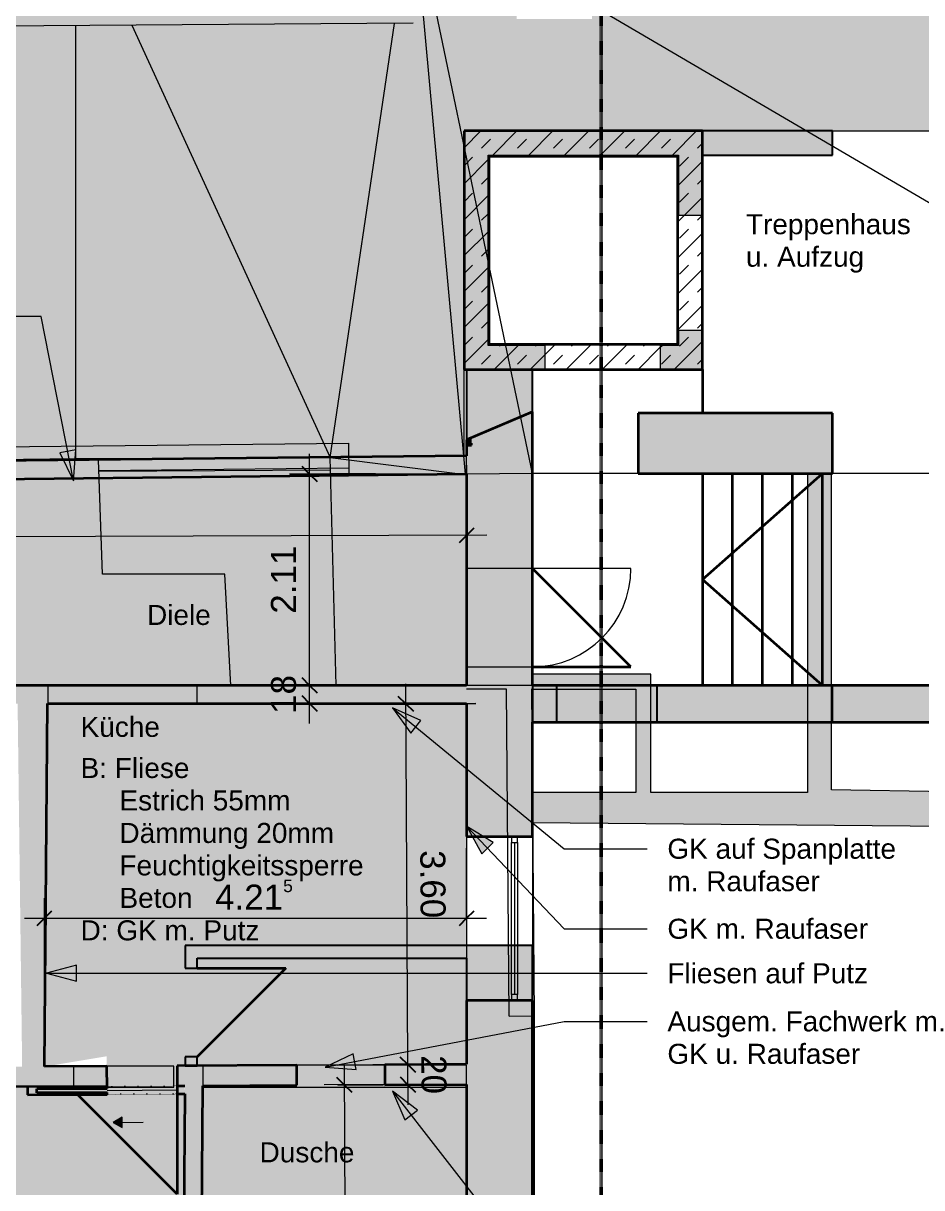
# Model space of a CAD drawing. Header units: millimetres. Extents: x -17984 to 21009, y -19333 to 10906.
# Drawn here: x -1342 to 7627, y -11994 to -370 of the extents above; entities that cross this region are included whole.
import ezdxf

# ---------------------------------------------------------------- set-up
doc = ezdxf.new("R2010")
doc.units = ezdxf.units.MM
doc.linetypes.add('Achse', pattern=[10, 5, -2.5, 0, -2.5])
doc.linetypes.add('Über Schnittebene 1', pattern=[1, 0, -1])
for name, color, linetype, lineweight in [('A-ANNO-DIMS', 211, 'Continuous', 9), ('A-ANNO-DIMS-100', 211, 'Continuous', 9), ('A-ANNO-NOTE', 131, 'Continuous', 9), ('A-DETL', 90, 'Continuous', 9), ('A-DETL-DEMO', 6, 'Continuous', 9), ('A-DETL-GENF', 92, 'Continuous', 9), ('A-DETL-MEDM', 33, 'Continuous', 25), ('A-DETL-THIN', 151, 'Continuous', 9), ('A-DOOR', 31, 'Continuous', 9), ('A-FLOR', 192, 'Continuous', 9), ('A-GLAZ', 151, 'Continuous', 9), ('A-MASS', 70, 'Continuous', 9), ('A-WALL', 113, 'Continuous', 9), ('A-WALL-PATT', 111, 'Continuous', 35), ('G-ANNO-SYMB', 111, 'Continuous', 9), ('G-ANNO-TEXT', 231, 'Continuous', 9)]:
    doc.layers.add(name, color=color, linetype=linetype, lineweight=lineweight)
doc.styles.add('Arial_1', font='arial.ttf', dxfattribs={"height": 250})
doc.styles.add('Arial_2', font='arial.ttf', dxfattribs={"height": 200})
doc.dimstyles.new('2_5mm_-_Arial', dxfattribs={"dimscale": 304.8, "dimtxt": 255.06485, "dimasz": 0.492126, "dimexe": 0.656168, "dimexo": 0.0625, "dimgap": 0.164042, "dimtad": 1, "dimlfac": 0.001, "dimrnd": 0.005, "dimzin": 0, "dimdsep": 46, "dimtxsty": 'Arial_1', "dimblk1": 'OBLIQUE', "dimblk2": 'OBLIQUE', "dimsah": 1, "dimcen": 0.09, "dimdle": 0.656168, "dimazin": 0, "dimtfac": 1, "dimtdec": 4, "dimtix": 1, "dimtmove": 0, "dimatfit": 3, "dimfxl": 2.296588, "dimfxlon": 1, "dimtvp": 1, "dimtolj": 1, "dimtzin": 0, "dimarcsym": 2})
doc.dimstyles.new('2_5mm_-_Arial_1', dxfattribs={"dimscale": 304.8, "dimtxt": 255.06485, "dimasz": 0.492126, "dimexe": 0.656168, "dimexo": 0.0625, "dimgap": 0.164042, "dimtad": 1, "dimdec": 1, "dimlfac": 0.1, "dimrnd": 0.5, "dimdsep": 46, "dimtxsty": 'Arial_1', "dimblk1": 'OBLIQUE', "dimblk2": 'OBLIQUE', "dimsah": 1, "dimcen": 0.09, "dimdle": 0.656168, "dimazin": 0, "dimtfac": 1, "dimtdec": 4, "dimtix": 1, "dimtmove": 0, "dimatfit": 3, "dimfxl": 2.296588, "dimfxlon": 1, "dimtvp": 1, "dimtolj": 1, "dimtzin": 0, "dimarcsym": 2})
pattern_1 = [(45, (0, 0), (-179.605, 179.605), []), (45, (179.6, 0), (-179.605, 179.605), [127, -127])]

# ---------------------------------------------------------------- blocks, each defined once
blk = doc.blocks.new('Wandschiebeflügel 1-flg - 70 x 1_975-415245-Erdgeschoss HG')
at = {"layer": 'A-DOOR', "linetype": 'Über Schnittebene 1'}
for p, q in [((-350, 64), (318, 64)), ((318, 64), (350, 64)), ((350, -16), (-350, -16))]:
    blk.add_line(p, q, dxfattribs=at)
at = {"layer": 'A-DOOR'}
blk.add_line((-350, 24), (350, 24), dxfattribs=at)
blk = doc.blocks.new('Fenster 1-flg - Variabel - Fenster 1-flg - Variabel-527151-Erdgeschoss HG')
at = {"layer": 'A-GLAZ'}
for p, q in [((-758, 180), (-818, 180)), ((-818, 180), (-818, 120)), ((-818, 120), (-758, 120)), ((-758, 120), (-758, 180)), ((-758, 180), (270, 180)), ((-758, 150), (270, 150)), ((270, 120), (-758, 120)), ((270, 180), (758, 180)), ((270, 150), (758, 150)), ((758, 120), (270, 120)), ((818, 180), (758, 180)), ((758, 180), (758, 120)), ((758, 120), (818, 120)), ((818, 120), (818, 180))]:
    blk.add_line(p, q, dxfattribs=at)
blk = doc.blocks.new('Drehflügel 1-flg - Variabel - Drehflügel 1-flg - Variabel-535766-Erdgeschoss HG')
at = {"layer": 'A-DOOR', "linetype": 'Über Schnittebene 1'}
for p, q in [((491, 316), (-491, 316)), ((-491, -344), (491, -344))]:
    blk.add_line(p, q, dxfattribs=at)
at = {"layer": 'A-DOOR'}
blk.add_line((491, -1326), (491, -344), dxfattribs=at)
blk.add_arc((491, -344), 982, 180, 270, dxfattribs=at)
blk = doc.blocks.new('DIMBLOCK11-Erdgeschoss HG')
at = {"layer": 'A-ANNO-DIMS-100'}
for p, q in [((1862, -10766), (1875, -14263)), ((2562, -10964), (1662, -10967)), ((1862, -10966), (2562, -10964)), ((2574, -14061), (1674, -14064)), ((1874, -14063), (2574, -14061))]:
    blk.add_line(p, q, dxfattribs=at)
at = {"layer": 'A-ANNO-DIMS-100', "lineweight": 25}
for p, q in [((1862, -10966), (1787, -10892)), ((1862, -10966), (1938, -11041)), ((1874, -14063), (1799, -13989)), ((1874, -14063), (1950, -14138))]:
    blk.add_line(p, q, dxfattribs=at)
at = {"layer": 'A-ANNO-DIMS-100', "color": 0, "insert": (2253, -12109), "char_height": 250, "width": 970.26, "attachment_point": 1, "rotation": 270.2224, "line_spacing_factor": 0.941778, "style": 'Arial_1'}
blk.add_mtext('3.09\\A2\\H0.5x;\\S5^  ;\\H2x;', dxfattribs=at)
blk = doc.blocks.new('_Oblique')
at = {"color": 0, "linetype": 'ByBlock', "lineweight": -2}
blk.add_line((-0.5, -0.5), (0.5, 0.5), dxfattribs=at)
blk = doc.blocks.new('DIMBLOCK12-Erdgeschoss HG')
at = {"layer": 'A-ANNO-DIMS-100', "lineweight": 25}
for p, q in [((2497, -10765), (2421, -10690)), ((2497, -10765), (2572, -10840)), ((2498, -10965), (2422, -10890)), ((2498, -10965), (2573, -11040))]:
    blk.add_line(p, q, dxfattribs=at)
at = {"layer": 'A-ANNO-DIMS-100'}
for p, q in [((1797, -10769), (2697, -10764)), ((2497, -10765), (1797, -10769)), ((2499, -11165), (2497, -10765)), ((1798, -10969), (2698, -10964)), ((2498, -10965), (1798, -10969))]:
    blk.add_line(p, q, dxfattribs=at)
at = {"layer": 'A-ANNO-DIMS-100', "color": 0, "insert": (2882, -10669), "char_height": 250, "width": 465.23, "attachment_point": 1, "rotation": 270.3182, "line_spacing_factor": 0.941778, "style": 'Arial_1'}
blk.add_mtext('20', dxfattribs=at)
blk = doc.blocks.new('DIMBLOCK13-Erdgeschoss HG')
at = {"layer": 'A-ANNO-DIMS-100'}
for p, q in [((2497, -10765), (2476, -6963)), ((3177, -7159), (2277, -7164)), ((2477, -7163), (3177, -7159)), ((1797, -10769), (2697, -10764)), ((2497, -10765), (1797, -10769))]:
    blk.add_line(p, q, dxfattribs=at)
at = {"layer": 'A-ANNO-DIMS-100', "lineweight": 25}
for p, q in [((2477, -7163), (2401, -7089)), ((2477, -7163), (2552, -7238)), ((2497, -10765), (2421, -10690)), ((2497, -10765), (2572, -10840))]:
    blk.add_line(p, q, dxfattribs=at)
at = {"layer": 'A-ANNO-DIMS-100', "color": 0, "insert": (2871, -8623), "char_height": 250, "width": 814.16, "attachment_point": 1, "rotation": 270.3182, "line_spacing_factor": 0.941778, "style": 'Arial_1'}
blk.add_mtext('3.60', dxfattribs=at)
blk = doc.blocks.new('DIMBLOCK14-Erdgeschoss HG')
at = {"layer": 'A-ANNO-DIMS-100', "lineweight": 25}
for p, q in [((1516, -6980), (1441, -6905)), ((1516, -7160), (1441, -7085)), ((1516, -6980), (1591, -7055)), ((1516, -7160), (1591, -7235))]:
    blk.add_line(p, q, dxfattribs=at)
at = {"layer": 'A-ANNO-DIMS-100'}
for p, q in [((816, -6980), (1716, -6980)), ((1516, -6980), (816, -6980)), ((1516, -7360), (1516, -6980)), ((816, -7160), (1716, -7160)), ((1516, -7160), (816, -7160))]:
    blk.add_line(p, q, dxfattribs=at)
at = {"layer": 'A-ANNO-DIMS-100', "color": 0, "insert": (1130, -7264), "char_height": 250, "width": 465.23, "attachment_point": 1, "rotation": 90, "line_spacing_factor": 0.941778, "style": 'Arial_1'}
blk.add_mtext('18', dxfattribs=at)
blk = doc.blocks.new('DIMBLOCK15-Erdgeschoss HG')
at = {"layer": 'A-ANNO-DIMS-100'}
for p, q in [((1516, -6980), (1516, -4669)), ((2216, -4869), (1316, -4869)), ((1516, -4869), (2216, -4869)), ((816, -6980), (1716, -6980)), ((1516, -6980), (816, -6980))]:
    blk.add_line(p, q, dxfattribs=at)
at = {"layer": 'A-ANNO-DIMS-100', "lineweight": 25}
for p, q in [((1516, -4869), (1441, -4794)), ((1516, -4869), (1591, -4944)), ((1516, -6980), (1441, -6905)), ((1516, -6980), (1591, -7055))]:
    blk.add_line(p, q, dxfattribs=at)
at = {"layer": 'A-ANNO-DIMS-100', "color": 0, "insert": (1130, -6264), "char_height": 250, "width": 814.16, "attachment_point": 1, "rotation": 90, "line_spacing_factor": 0.941778, "style": 'Arial_1'}
blk.add_mtext('2.11', dxfattribs=at)
blk = doc.blocks.new('DIMBLOCK16-Erdgeschoss HG')
at = {"layer": 'A-ANNO-DIMS-100'}
for p, q in [((3083, -4781), (3085, -5681)), ((3085, -5481), (3083, -4781)), ((-7731, -6214), (-7734, -5314)), ((3285, -5480), (-7933, -5514)), ((-7733, -5514), (-7731, -6214))]:
    blk.add_line(p, q, dxfattribs=at)
at = {"layer": 'A-ANNO-DIMS-100', "lineweight": 25}
for p, q in [((-7733, -5514), (-7658, -5438)), ((3085, -5481), (3160, -5405)), ((-7733, -5514), (-7808, -5589)), ((3085, -5481), (3010, -5556))]:
    blk.add_line(p, q, dxfattribs=at)
at = {"layer": 'A-ANNO-DIMS-100', "color": 0, "insert": (-2762, -5112), "char_height": 250, "width": 1046.78, "attachment_point": 1, "rotation": 0.175, "line_spacing_factor": 0.941778, "style": 'Arial_1'}
blk.add_mtext('10.82', dxfattribs=at)
blk = doc.blocks.new('DIMBLOCK18-Erdgeschoss HG')
at = {"layer": 'A-ANNO-DIMS-100'}
for p, q in [((3083, -8604), (3083, -9504)), ((3083, -9304), (3083, -8604)), ((-1131, -10004), (-1131, -9104)), ((-1331, -9304), (3283, -9304)), ((-1131, -9304), (-1131, -10004))]:
    blk.add_line(p, q, dxfattribs=at)
at = {"layer": 'A-ANNO-DIMS-100', "lineweight": 25}
for p, q in [((-1131, -9304), (-1056, -9229)), ((3083, -9304), (3158, -9229)), ((-1131, -9304), (-1206, -9379)), ((3083, -9304), (3008, -9379))]:
    blk.add_line(p, q, dxfattribs=at)
at = {"layer": 'A-ANNO-DIMS-100', "color": 0, "insert": (572, -8918), "char_height": 250, "width": 970.26, "attachment_point": 1, "line_spacing_factor": 0.941778, "style": 'Arial_1'}
blk.add_mtext('4.21\\A2\\H0.5x;\\S5^  ;\\H2x;', dxfattribs=at)

msp = doc.modelspace()

# ---------------------------------------------------------------- hatches: boundary and pattern name
at = {"layer": 'A-ANNO-NOTE'}
msp.add_hatch(color=256, dxfattribs=at).paths.add_polyline_path([(-355.9, -11391.773), (-356.465, -11289.993), (-444.327, -11341.373), (-414.507, -11358.369)], flags=0)
at = {"layer": 'A-DETL-GENF', "transparency": 33554534}
h = msp.add_hatch(color=1, dxfattribs=at)
h.paths.add_polyline_path([(10407.983, -7345.007), (10407.983, -4863.007), (10042.983, -4863.007), (10042.983, -6980.007), (8985.983, -6980.007), (8985.983, -7345.007)], flags=0)
h.paths.add_polyline_path([(6735.983, -7345.007), (6735.983, -6980.007), (4982.983, -6980.007), (4982.983, -7345.007)], flags=0)
h.paths.add_polyline_path([(3982.983, -7345.007), (3982.983, -6980.007), (3742.983, -6980.007), (3742.983, -7345.007)], flags=0)
h.paths.add_polyline_path([(21008.983, -4863.007), (21008.983, 5561.993), (12308.983, 5561.993), (12308.983, 5196.993), (20568.983, 5196.993), (20568.983, 1241.993), (12308.983, 1241.993), (12308.983, 1001.993), (20568.983, 1001.993), (20568.983, -4498.007), (20258.983, -4498.007), (20258.983, -4863.007)], flags=0)
h.paths.add_polyline_path([(17758.983, -4863.007), (17758.983, -4498.007), (17508.983, -4498.007), (17508.983, -4863.007)], flags=0)
h.paths.add_polyline_path([(12308.983, -4863.007), (12508.983, -4863.007), (12508.983, -4498.007), (12308.983, -4498.007)], flags=0)
h.paths.add_polyline_path([(3082.983, -4527.916), (3742.983, -4247.763), (3742.983, -3824.998), (3082.983, -3824.998)], flags=0)
h.paths.add_polyline_path([(12158.983, -2006.762), (12158.983, -864.998), (11628.983, -864.998), (11628.983, -1444.998), (7745.983, -1444.998), (7745.983, -1684.998), (11628.983, -1684.998), (11628.983, -2006.762)], flags=0)
h.paths.add_polyline_path([(6735.983, -1684.998), (6735.983, -1444.998), (5437.983, -1444.998), (5437.983, -1684.998)], flags=0)
h = msp.add_hatch(color=33, dxfattribs=at)
h.paths.add_polyline_path([(-7735.425, -4804.526), (3057.983, -4688.889), (3057.983, -1444.998), (11628.983, -1444.998), (11628.983, 4911.993), (-8363.017, 4799.465), (-8363.017, 5050.993), (-12960.228, 5050.993), (-12960.228, -4566.95), (-8396.092, -4587.358), (-8396.755, -4370.015), (-7736.758, -4368)], flags=0)
h.paths.add_polyline_path([(3582.983, -326.572), (3582.983, 38.993), (4333.926, 38.993), (4333.926, -326.572)], flags=0)
h.paths.add_polyline_path([(-2358.794, -289.22), (-2358.794, -99.22), (-2198.794, -99.22), (-2198.794, -289.22)], flags=0)
h.paths.add_polyline_path([(-3978.794, -289.22), (-4138.794, -289.22), (-4138.794, -99.22), (-3978.794, -99.22)], flags=0)
h.paths.add_polyline_path([(-6162.512, -284.22), (-6162.512, -91.72), (-5993.794, -91.72), (-5993.794, -284.22)], flags=0)
h.paths.add_polyline_path([(-8158.794, -279.22), (-8158.794, -89.22), (-7998.794, -89.22), (-7998.794, -279.22)], flags=0)
h.paths.add_polyline_path([(1255.937, -263.504), (1095.937, -263.504), (1095.937, -73.504), (1255.937, -73.504)], flags=0)
h.paths.add_polyline_path([(-594.063, -263.504), (-594.063, -73.504), (-434.063, -73.504), (-434.063, -263.504)], flags=0)
h.paths.add_polyline_path([(2385.767, -248.958), (2225.767, -248.958), (2225.767, -58.958), (2385.767, -58.958)], flags=0)
h.paths.add_polyline_path([(-10513.794, -231.72), (-10673.794, -231.72), (-10673.794, -91.72), (-10513.794, -91.72)], flags=0)
h.paths.add_polyline_path([(6783.81, -215.617), (6783.81, -55.617), (7003.81, -55.617), (7003.81, -215.617)], flags=0)
h.paths.add_polyline_path([(5883.29, -101.705), (5783.29, -101.705), (5783.29, 18.295), (5883.29, 18.295)], flags=0)
h = msp.add_hatch(color=2, dxfattribs=at)
h.paths.add_polyline_path([(10131.659, -11100.154), (17460.583, -10999.709), (17306.406, -4874.007), (17032.983, -4874.007), (17032.983, 1001.993), (16172.983, 1001.993), (16172.983, -6694.182), (17201.519, -6668.295), (17306.813, -10851.802), (10281.659, -10948.084), (10281.659, -8405.906), (12354.758, -8424.27), (12308.983, -4863.007), (12058.962, -4863.007), (12105.163, -8116.901), (6725.983, -8023.007), (6725.983, -7345.007), (6485.983, -7345.007), (6485.983, -8047.983), (4922.983, -8047.983), (4922.983, -6867.983), (3742.983, -6867.983), (3742.983, -6980.007), (3982.983, -6980.007), (3982.983, -7017.983), (4772.983, -7017.983), (4772.983, -8047.983), (3742.983, -8047.983), (3742.983, -8347.983), (10131.659, -8404.577), (10131.659, -11077.595)], flags=0)
h.paths.add_polyline_path([(3082.983, -10989.632), (3082.983, -10769.571), (450.701, -10769.571), (450.701, -10989.632), (2177.445, -10989.632)], flags=0)
h.paths.add_polyline_path([(161.394, -10988.659), (161.394, -10778.705), (-839.738, -10778.705), (-839.738, -10988.659), (-342.727, -10988.659)], flags=0)
h.paths.add_polyline_path([(392.26, -7160.007), (392.26, -6980.007), (-1098.885, -6980.007), (-1098.885, -7160.007), (-342.727, -7160.007)], flags=0)
h.paths.add_polyline_path([(6646.768, -6980.007), (6725.983, -6980.007), (6725.983, -4863.007), (6485.983, -4863.007), (6485.983, -6980.007)], flags=0)
h.paths.add_polyline_path([(-7730.798, -6491.448), (-1711.143, -6426.955), (-1711.143, -6246.955), (-7730.798, -6307.99)], flags=0)
h.paths.add_polyline_path([(16172.983, 1241.993), (17032.983, 1241.993), (17032.983, 2125.993), (12308.983, 2125.993), (12308.983, 3125.993), (11628.983, 3125.993), (11628.983, 1875.993), (16172.983, 1875.993)], flags=0)
h = msp.add_hatch(color=2, dxfattribs=at)
h.paths.add_polyline_path([(6725.983, -7345.007), (6725.983, -6980.007), (6485.983, -6980.007), (6485.983, -7345.007), (6674.489, -7345.007)], flags=0)
h.paths.add_polyline_path([(3767.953, -7017.983), (3982.983, -7017.983), (3982.983, -6980.007), (3742.983, -6980.007), (3742.983, -7017.983)], flags=0)
h.paths.add_polyline_path([(16172.983, 1001.993), (17032.983, 1001.993), (17032.983, 1241.993), (16172.983, 1241.993), (16172.983, 1129.721)], flags=0)
h = msp.add_hatch(color=91, dxfattribs=at)
h.paths.add_polyline_path([(3057.983, -3824.998), (3866.941, -3824.998), (3866.941, -3584.998), (3297.983, -3584.998), (3297.983, -1684.998), (5197.983, -1684.998), (5197.983, -2284.998), (5437.983, -2284.998), (5437.983, -1444.998), (3057.983, -1444.998), (3057.983, -3633.207)], flags=0)
h.paths.add_polyline_path([(5437.983, -3824.998), (5437.983, -3434.998), (5197.983, -3434.998), (5197.983, -3584.998), (5016.941, -3584.998), (5016.941, -3824.998)], flags=0)
h = msp.add_hatch(color=73, dxfattribs=at)
h.paths.add_polyline_path([(-7707.037, -14100.448), (-4663.248, -14088.633), (-4639.662, -10983.974), (-4699.662, -10983.974), (-4699.662, -10783.974), (-4382.339, -10783.974), (-4382.339, -10804.2), (-3500.815, -10804.202), (-1653.551, -10808.056), (-1699.017, -6426.842), (-4317.091, -6473.378), (-4317.091, -6454.875), (-7730.274, -6491.448), (-7716.634, -10957.966), (-5711.558, -10930.437), (-5711.558, -10785.82), (-5579.671, -10785.82), (-5580.221, -10980.819), (-7716.481, -11007.969), (-7716.269, -11077.595)], flags=0)
h.paths.add_polyline_path([(392.26, -10776.7), (272.26, -10776.7), (272.26, -10685.686), (392.26, -10685.686), (392.26, -10769.571)], flags=0)
h.paths.add_polyline_path([(-4483.239, -14087.934), (246.381, -14069.575), (270.058, -11057.383), (194.108, -11057.805), (192.553, -10777.809), (450.701, -10776.376), (450.701, -10769.571), (1675.903, -10769.571), (3082.983, -10761.756), (3082.983, -9700.686), (392.26, -9700.686), (392.26, -9800.686), (272.26, -9800.686), (272.26, -9575.686), (3082.983, -9575.686), (3082.983, -7160.007), (-1101.282, -7160.297), (-1131.105, -10785.161), (-509.36, -10681.709), (-508.379, -10778.705), (161.394, -10778.705), (161.394, -10988.659), (-839.738, -10988.659), (-839.738, -10985.066), (-3477.954, -11011.751), (-3480.714, -10988.053), (-3502.125, -10988.053), (-3502.125, -10984.2), (-4461.984, -10984.2), (-4462.624, -11077.595)], flags=0)
h.paths.add_polyline_path([(426.392, -14068.877), (3082.983, -14058.564), (3082.983, -10989.632), (450.701, -10989.632), (449.905, -11077.595)], flags=0)
h.paths.add_polyline_path([(-3500.815, -10804.202), (-3500.813, -10804.199), (-2862.899, -10804.199)], flags=0)
h.paths.add_polyline_path([(3082.983, -6980.007), (3082.983, -4868.632), (-7730.834, -4984.487), (-7730.798, -6307.99), (-5197.198, -6267.301), (-5197.046, -6282.3), (-1519.017, -6245.007), (-1519.017, -6980.007), (2177.445, -6980.007)], flags=0)
h = msp.add_hatch(color=73, dxfattribs=at)
h.paths.add_polyline_path([(450.701, -10989.632), (3082.983, -10989.632), (3082.983, -10961.759), (450.701, -10976.379)], flags=0)
h.paths.add_polyline_path([(-839.738, -10988.659), (161.394, -10988.659), (161.394, -10778.705), (-508.379, -10778.705), (-506.326, -10981.694), (-839.738, -10985.066)], flags=0)
h.paths.add_polyline_path([(450.701, -10776.376), (1675.903, -10769.571), (450.701, -10769.571)], flags=0)
h.paths.add_polyline_path([(-7730.274, -6491.442), (-4317.091, -6454.875), (-4317.091, -6273.378), (-5197.046, -6282.3), (-5195.221, -6462.291), (-7730.284, -6487.994)], flags=0)
h = msp.add_hatch(color=73, dxfattribs=at)
h.paths.add_polyline_path([(-4382.34, -10984.2), (-3502.125, -10984.14), (-3502.303, -10804.2), (-4382.339, -10804.2), (-4382.34, -10983.994)], flags=0)
h.paths.add_polyline_path([(392.26, -10776.7), (392.26, -10685.686), (272.26, -10685.686), (272.26, -10776.7)], flags=0)
h.paths.add_polyline_path([(392.26, -9800.686), (392.26, -9700.686), (3082.983, -9700.686), (3082.983, -9575.686), (272.26, -9575.686), (272.26, -9800.686)], flags=0)
h = msp.add_hatch(color=1, dxfattribs=at)
h.paths.add_polyline_path([(-3502.125, -10984.2), (-3502.125, -10804.2), (-4382.34, -10804.2), (-4382.34, -10984.2)], flags=0)
h.paths.add_polyline_path([(392.26, -10776.7), (392.26, -10685.686), (272.26, -10685.686), (272.26, -10776.7)], flags=0)
h.paths.add_polyline_path([(3742.983, -10123.204), (3742.983, -9575.686), (272.26, -9575.686), (272.26, -9800.686), (392.26, -9800.686), (392.26, -9700.686), (3082.983, -9700.686), (3082.983, -10123.204)], flags=0)
at = {"layer": 'A-WALL-PATT', "lineweight": 9}
h = msp.add_hatch(dxfattribs=at)
h.set_pattern_fill('FP_1', color=256, style=0, pattern_type=2)
h.set_pattern_definition(pattern_1)
h.paths.add_polyline_path([(5437.983, -1694.998), (5437.983, -1444.998), (3057.983, -1444.998), (3057.983, -1694.998), (3297.983, -1694.998), (3297.983, -1684.998), (5197.983, -1684.998), (5197.983, -1694.998), (5383.9, -1694.998)], flags=0)
h = msp.add_hatch(dxfattribs=at)
h.set_pattern_fill('FP_1', color=256, style=0, pattern_type=2)
h.set_pattern_definition(pattern_1)
h.paths.add_polyline_path([(3297.983, -3574.998), (3296.861, -1694.998), (3057.983, -1694.998), (3057.983, -3574.998), (3086.02, -3574.998)], flags=0)
h = msp.add_hatch(dxfattribs=at)
h.set_pattern_fill('FP_1', color=256, style=0, pattern_type=2)
h.set_pattern_definition(pattern_1)
h.paths.add_polyline_path([(5187.983, -1694.998), (5197.983, -1694.998), (5197.983, -1684.998), (3297.983, -1684.998), (3297.983, -1694.998), (4697.617, -1694.998)], flags=0)
h = msp.add_hatch(dxfattribs=at)
h.set_pattern_fill('FP_1', color=256, style=0, pattern_type=2)
h.set_pattern_definition(pattern_1)
h.paths.add_polyline_path([(3297.983, -3574.998), (3307.983, -3574.998), (3307.983, -1694.998), (3297.983, -1694.998), (3297.983, -1772.109)], flags=0)
h = msp.add_hatch(dxfattribs=at)
h.set_pattern_fill('FP_1', color=256, style=0, pattern_type=2)
h.set_pattern_definition(pattern_1)
h.paths.add_polyline_path([(5437.983, -3824.998), (5437.983, -3434.998), (5197.983, -3434.998), (5197.983, -3584.998), (5187.983, -3584.998), (5187.983, -3824.998), (5197.983, -3824.998)], flags=0)
h.paths.add_polyline_path([(5197.983, -2284.998), (5437.983, -2284.998), (5437.983, -1694.998), (5197.983, -1694.998)], flags=0)
h = msp.add_hatch(dxfattribs=at)
h.set_pattern_fill('FP_1', color=256, style=0, pattern_type=2)
h.set_pattern_definition(pattern_1)
h.paths.add_polyline_path([(5197.983, -3584.998), (5197.983, -3434.998), (5437.983, -3434.998), (5437.983, -2284.998), (5197.983, -2284.998), (5197.983, -1694.998), (5187.983, -1694.998), (5187.983, -3584.998)], flags=0)
h = msp.add_hatch(dxfattribs=at)
h.set_pattern_fill('FP_1', color=256, style=0, pattern_type=2)
h.set_pattern_definition(pattern_1)
h.paths.add_polyline_path([(5016.941, -3824.998), (5187.983, -3824.998), (5187.983, -3584.998), (5016.941, -3584.998), (5016.941, -3802.253)], flags=0)
h.paths.add_polyline_path([(3866.941, -3824.998), (3866.941, -3584.998), (3297.983, -3584.998), (3297.983, -3574.998), (3057.983, -3574.998), (3057.983, -3824.998), (3742.983, -3824.998)], flags=0)
h = msp.add_hatch(dxfattribs=at)
h.set_pattern_fill('FP_1', color=256, style=0, pattern_type=2)
h.set_pattern_definition(pattern_1)
h.paths.add_polyline_path([(5016.941, -3824.998), (5016.941, -3584.998), (5187.983, -3584.998), (5187.983, -3574.998), (3297.983, -3574.998), (3297.983, -3584.998), (3866.941, -3584.998), (3866.941, -3824.998), (4697.617, -3824.998)], flags=0)
at = {"layer": 'A-WALL-PATT', "lineweight": 9, "transparency": 33554585}
for points in [[(3132.983, -4561.01), (3742.983, -4302.081), (3742.983, -4247.763), (3132.983, -4506.692), (3132.983, -4527.916)], [(6485.983, -4863.007), (6735.983, -4863.007), (6735.983, -4263.007), (4797.983, -4263.007), (4797.983, -4863.007)], [(3742.983, -6942.983), (3742.983, -4302.081), (3082.983, -4582.234), (3082.983, -6942.983)], [(3132.983, -4582.234), (3132.983, -4506.692), (3082.983, -4527.916), (3082.983, -4582.234)], [(-7734.876, -4984.531), (3082.983, -4868.632), (3082.983, -4688.621), (-7735.425, -4804.526), (-7734.876, -4984.487)], [(392.26, -7160.007), (392.26, -6980.007), (-1098.885, -6980.007), (-1098.885, -7160.007), (-342.727, -7160.007)], [(4922.983, -7345.007), (4922.983, -6980.007), (3982.983, -6980.007), (3982.983, -7017.983), (4772.983, -7017.983), (4772.983, -7345.007), (4820.608, -7345.007)], [(-1353.798, -10786.398), (-1131.105, -10785.161), (-1101.279, -7160.007), (-1398.994, -7160.007), (-1396.559, -7355.401)], [(-1300.869, -11066.108), (-505.881, -11061.693), (-506.326, -11041.695), (-1205.982, -11045.581), (-1206.204, -11005.582), (-506.215, -11001.694), (-506.326, -10988.659), (-839.738, -10988.659), (-839.738, -10985.066), (-1301.293, -10989.735)], [(-506.326, -10988.659), (-506.287, -10988.659), (-506.326, -10981.694), (-839.738, -10985.066), (-839.738, -10988.659), (-509.36, -10988.659)], [(-839.738, -10985.066), (-509.36, -10981.711), (-839.738, -10983.546)], [(246.381, -14069.575), (426.392, -14068.877), (450.701, -10976.379), (270.687, -10977.379), (269.9, -11077.595)]]:
    msp.add_hatch(color=256, dxfattribs=at).paths.add_polyline_path(points, flags=0)
h = msp.add_hatch(color=256, dxfattribs=at)
h.paths.add_polyline_path([(3082.983, -14058.564), (3742.983, -14056.002), (3742.983, -10123.204), (3082.983, -10123.204), (3082.983, -11077.595)], flags=0)
h.paths.add_polyline_path([(3082.983, -8487.983), (3742.983, -8487.983), (3742.983, -6942.983), (3082.983, -6942.983), (3082.983, -7355.401)], flags=0)
h = msp.add_hatch(color=256, dxfattribs=at)
h.paths.add_polyline_path([(3082.983, -7160.007), (3082.983, -6980.007), (392.26, -6980.007), (392.26, -7160.007), (2177.445, -7160.007)], flags=0)
h.paths.add_polyline_path([(-1098.885, -7160.007), (-1098.885, -6980.007), (-1519.017, -6980.007), (-1519.017, -7160.007), (-1101.279, -7160.007)], flags=0)
h = msp.add_hatch(color=256, dxfattribs=at)
h.paths.add_polyline_path([(10042.983, -7345.007), (10042.983, -6980.007), (6725.983, -6980.007), (6725.983, -7345.007), (9980.052, -7345.007)], flags=0)
h.paths.add_polyline_path([(6485.983, -7345.007), (6485.983, -6980.007), (4922.983, -6980.007), (4922.983, -7345.007), (4982.983, -7345.007)], flags=0)
h.paths.add_polyline_path([(4697.617, -7345.007), (4772.983, -7345.007), (4772.983, -7017.983), (3742.983, -7017.983), (3742.983, -7345.007), (3982.983, -7345.007)], flags=0)
h = msp.add_hatch(color=256, dxfattribs=at)
h.paths.add_polyline_path([(6485.983, -7345.007), (6725.983, -7345.007), (6725.983, -6980.007), (6485.983, -6980.007), (6485.983, -7292.954)], flags=0)
h.paths.add_polyline_path([(3742.983, -7017.983), (3982.983, -7017.983), (3982.983, -6980.007), (3742.983, -6980.007)], flags=0)
h = msp.add_hatch(color=256, dxfattribs=at)
h.paths.add_polyline_path([(-1651.308, -10988.053), (-839.738, -10983.546), (-839.738, -10783.543), (-1653.759, -10788.064), (-1651.387, -10981.694)], flags=0)
h.paths.add_polyline_path([(193.663, -10977.806), (450.701, -10976.379), (450.701, -10776.376), (192.553, -10777.809)], flags=0)
h.paths.add_polyline_path([(3082.983, -10769.571), (3082.983, -10761.756), (2267.521, -10766.285), (2267.539, -10769.571), (2281.229, -10769.571)], flags=0)
h = msp.add_hatch(color=256, dxfattribs=at)
h.paths.add_polyline_path([(-839.738, -10983.546), (-506.326, -10981.694), (-509.36, -10781.708), (-839.738, -10783.543), (-839.738, -10981.694)], flags=0)
h.paths.add_polyline_path([(450.701, -10976.379), (1388.645, -10971.169), (1387.534, -10771.172), (450.701, -10776.376), (450.701, -10961.759)], flags=0)
h.paths.add_polyline_path([(2268.631, -10966.282), (3082.983, -10961.759), (3082.983, -10769.571), (2267.539, -10769.571), (2268.606, -10961.759)], flags=0)
h = msp.add_hatch(color=256, dxfattribs=at)
h.paths.add_polyline_path([(194.108, -11057.805), (270.058, -11057.383), (270.058, -10977.382), (193.663, -10977.806), (193.685, -10981.694)], flags=0)
h.paths.add_polyline_path([(-1301.293, -10989.735), (-839.738, -10985.066), (-839.738, -10983.546), (-1301.313, -10986.11)], flags=0)
at = {"layer": 'G-ANNO-TEXT'}
for points in [[(-839.475, -4937.307), (-818.855, -4627.409), (-976.567, -4658.617)], [(2344.762, -7203.173), (2525.698, -7455.608), (2627.675, -7331.32)], [(3084.988, -8387.534), (3233.887, -8660.098), (3350.22, -8549.132)], [(-1111.456, -9852.948), (-811.456, -9933.333), (-811.456, -9772.564)], [(1672.719, -10791.674), (1982.5, -10813.982), (1952.151, -10656.103)], [(2344.762, -11031.255), (2465.57, -11317.379), (2592.447, -11218.641)]]:
    msp.add_hatch(color=1, dxfattribs=at).paths.add_polyline_path(points, flags=0)

# ---------------------------------------------------------------- linework, layer by layer
at = {"layer": 'A-ANNO-NOTE'}
for p, q in [((-356.465, -11289.993), (-444.327, -11341.373)), ((-444.327, -11341.373), (-144.393, -11339.707)), ((-444.327, -11341.373), (-355.9, -11391.773)), ((-355.9, -11391.773), (-356.465, -11289.993))]:
    msp.add_line(p, q, dxfattribs=at)
at = {"layer": 'A-DETL'}
for p, q in [((5437.983, -1444.998), (3057.983, -1444.998)), ((3057.983, -1444.998), (3057.983, -3824.998)), ((5437.983, -1684.998), (5437.983, -1444.998)), ((3297.983, -3584.998), (3297.983, -1684.998)), ((3297.983, -1684.998), (5197.983, -1684.998)), ((5197.983, -1684.998), (5197.983, -2284.998)), ((5437.983, -2284.998), (5437.983, -1684.998)), ((5197.983, -2284.998), (5437.983, -2284.998)), ((5437.983, -3434.998), (5197.983, -3434.998)), ((5197.983, -3434.998), (5197.983, -3584.998)), ((5437.983, -3824.998), (5437.983, -3434.998)), ((3866.941, -3584.998), (3297.983, -3584.998)), ((3866.941, -3824.998), (3866.941, -3584.998)), ((5016.941, -3584.998), (5016.941, -3824.998)), ((5197.983, -3584.998), (5016.941, -3584.998)), ((3057.983, -3824.998), (3082.983, -3824.998)), ((3082.983, -3824.998), (3742.983, -3824.998)), ((3742.983, -3824.998), (3866.941, -3824.998)), ((5016.941, -3824.998), (5437.983, -3824.998))]:
    msp.add_line(p, q, dxfattribs=at)
at = {"layer": 'A-DETL', "lineweight": 35}
for p, q in [((5437.983, -3824.998), (5437.983, -4263.007)), ((5437.983, -4863.007), (5437.983, -6980.007)), ((5437.983, -5921.507), (6637.983, -4863.007)), ((5737.983, -6980.007), (5737.983, -4863.007)), ((6037.983, -6980.007), (6037.983, -4863.007)), ((6337.983, -6980.007), (6337.983, -4863.007)), ((6637.983, -6980.007), (6637.983, -4863.007)), ((4724.556, -6792.983), (3742.983, -5811.409)), ((6637.983, -6980.007), (5437.983, -5921.507)), ((3742.983, -6792.983), (4724.556, -6792.983)), ((392.26, -9800.686), (1277.26, -9800.686)), ((1277.26, -9800.686), (392.26, -10685.686)), ((194.108, -12058.937), (-807.024, -11057.805)), ((194.108, -11057.805), (194.108, -12058.937))]:
    msp.add_line(p, q, dxfattribs=at)
at = {"layer": 'A-DETL-DEMO'}
for p, q in [((6725.983, -4863.007), (6485.983, -4863.007)), ((6485.983, -4863.007), (6485.983, -6980.007)), ((6725.983, -6980.007), (6725.983, -4863.007)), ((4922.983, -6867.983), (3742.983, -6867.983)), ((3742.983, -6867.983), (3742.983, -6980.007)), ((4922.983, -8047.983), (4922.983, -6867.983)), ((392.26, -6980.007), (-1098.885, -6980.007)), ((-1098.885, -6980.007), (-1098.885, -7160.007)), ((392.26, -7160.007), (392.26, -6980.007)), ((3742.983, -6980.007), (3742.983, -7017.983)), ((3742.983, -7017.983), (3982.983, -7017.983)), ((3982.983, -7017.983), (4772.983, -7017.983)), ((4772.983, -7017.983), (4772.983, -8047.983)), ((6485.983, -6980.007), (6485.983, -7345.007)), ((6725.983, -7345.007), (6725.983, -6980.007)), ((-1098.885, -7160.007), (392.26, -7160.007)), ((6485.983, -7345.007), (6485.983, -8047.983)), ((6725.983, -8023.007), (6725.983, -7345.007)), ((4772.983, -8047.983), (3742.983, -8047.983)), ((3742.983, -8047.983), (3742.983, -8347.983)), ((6485.983, -8047.983), (4922.983, -8047.983)), ((12105.163, -8116.901), (6725.983, -8023.007)), ((3742.983, -8347.983), (10131.659, -8404.577)), ((161.394, -10778.705), (-839.738, -10778.705)), ((-839.738, -10778.705), (-839.738, -10988.659)), ((161.394, -10988.659), (161.394, -10778.705)), ((3082.983, -10769.571), (450.701, -10769.571)), ((450.701, -10769.571), (450.701, -10989.632)), ((3082.983, -10989.632), (3082.983, -10769.571)), ((-839.738, -10988.659), (161.394, -10988.659)), ((450.701, -10989.632), (3082.983, -10989.632))]:
    msp.add_line(p, q, dxfattribs=at)
at = {"layer": 'A-DETL-MEDM'}
for p, q in [((6735.983, -1444.998), (5437.983, -1444.998)), ((5437.983, -1444.998), (5437.983, -1684.998)), ((6735.983, -1684.998), (6735.983, -1444.998)), ((5437.983, -1684.998), (6735.983, -1684.998)), ((3742.983, -3824.998), (3082.983, -3824.998)), ((3082.983, -3824.998), (3082.983, -4527.916)), ((3742.983, -4247.763), (3742.983, -3824.998)), ((3082.983, -4527.916), (3742.983, -4247.763)), ((3742.983, -6980.007), (3742.983, -7345.007)), ((3982.983, -6980.007), (3742.983, -6980.007)), ((3982.983, -7345.007), (3982.983, -6980.007)), ((6735.983, -6980.007), (4982.983, -6980.007)), ((4982.983, -6980.007), (4982.983, -7345.007)), ((6735.983, -7345.007), (6735.983, -6980.007)), ((3742.983, -7345.007), (3982.983, -7345.007)), ((4982.983, -7345.007), (6735.983, -7345.007)), ((3742.983, -9575.686), (272.26, -9575.686)), ((272.26, -9575.686), (272.26, -9800.686)), ((3742.983, -10123.204), (3742.983, -9575.686)), ((392.26, -9800.686), (392.26, -9700.686)), ((392.26, -9700.686), (3082.983, -9700.686)), ((3082.983, -9700.686), (3082.983, -10123.204)), ((272.26, -9800.686), (392.26, -9800.686)), ((3082.983, -10123.204), (3742.983, -10123.204)), ((392.26, -10685.686), (272.26, -10685.686)), ((272.26, -10685.686), (272.26, -10776.7)), ((392.26, -10776.7), (392.26, -10685.686)), ((272.26, -10776.7), (392.26, -10776.7))]:
    msp.add_line(p, q, dxfattribs=at)
at = {"layer": 'A-DETL-THIN'}
for p, q in [((3057.983, -3824.998), (3057.983, -1444.998)), ((3057.983, -1444.998), (5437.983, -1444.998)), ((5437.983, -1444.998), (6735.983, -1444.998)), ((6735.983, -1444.998), (7745.983, -1444.998)), ((3057.983, -4688.889), (3057.983, -3824.998)), ((-7735.425, -4804.526), (3057.983, -4688.889))]:
    msp.add_line(p, q, dxfattribs=at)
at = {"layer": 'A-FLOR', "lineweight": 18}
for p, q in [((3742.983, -4863.007), (2549.037, 849.491)), ((3056.398, -4686.88), (2549.037, 837.538)), ((12308.983, -4863.007), (3959.065, 31.235)), ((-819.057, -4714.21), (-819.057, -392.407)), ((-257.209, -388.632), (1721.888, -4703.204)), ((1721.888, -4703.204), (2364.614, -371.013)), ((1721.888, -4703.204), (-4928.21, -4758.234)), ((-4928.21, -4758.234), (-819.057, -4714.21)), ((-819.057, -4714.21), (1721.888, -4703.204)), ((1721.888, -4703.204), (3073.43, -4872.339)), ((3073.354, -4871.511), (3056.469, -4687.66)), ((3073.43, -4872.339), (1726.041, -4862.576)), ((3082.983, -4872.206), (3073.43, -4872.339)), ((3742.983, -4863.007), (3084.115, -4872.19))]:
    msp.add_line(p, q, dxfattribs=at)
at = {"layer": 'A-FLOR'}
for p, q in [((1721.888, -4703.204), (-590.02, -4727.973)), ((-550.233, -5867.331), (-590.02, -4727.973)), ((1781.214, -6980.007), (1721.888, -4703.204)), ((10407.983, -4863.007), (3742.983, -4863.007)), ((669.767, -5867.331), (-550.233, -5867.331)), ((728.08, -6980.007), (669.767, -5867.331)), ((3742.983, -6980.007), (3082.983, -6980.007))]:
    msp.add_line(p, q, dxfattribs=at)
at = {"layer": 'A-MASS'}
for p, q in [((2549.037, -369.774), (-12960.228, -473.995)), ((1725.241, -4831.882), (-585.949, -4844.564)), ((3742.983, -10278.995), (3759.269, -10278.995)), ((3759.269, -10278.995), (3759.269, -14713.31))]:
    msp.add_line(p, q, dxfattribs=at)
at = {"layer": 'A-WALL', "color": 75, "lineweight": 35}
for p, q in [((5437.983, -1444.998), (3057.983, -1444.998)), ((3057.983, -1444.998), (3057.983, -3824.998))]:
    msp.add_line(p, q, dxfattribs=at)
at = {"layer": 'A-WALL', "color": 7, "lineweight": 35}
for p, q in [((5437.983, -3824.998), (5437.983, -1444.998)), ((3307.983, -1694.998), (5187.983, -1694.998)), ((3307.983, -3574.998), (3307.983, -1694.998)), ((5187.983, -1694.998), (5187.983, -3574.998)), ((5187.983, -3574.998), (3307.983, -3574.998)), ((3057.983, -3824.998), (5437.983, -3824.998)), ((3742.983, -6980.007), (3742.983, -4247.763)), ((6735.983, -4263.007), (4797.983, -4263.007)), ((4797.983, -4263.007), (4797.983, -4863.007)), ((6735.983, -4863.007), (6735.983, -4263.007)), ((3082.983, -4527.916), (3082.983, -4688.621)), ((3132.983, -4561.01), (3082.983, -4582.234)), ((3082.983, -4582.234), (3132.983, -4582.234)), ((3132.983, -4582.234), (3132.983, -4561.01)), ((4797.983, -4863.007), (6735.983, -4863.007)), ((10042.983, -6980.007), (3742.983, -6980.007)), ((3742.983, -8487.983), (3742.983, -7345.007)), ((3082.983, -8487.983), (3742.983, -8487.983)), ((3742.983, -14716.007), (3742.983, -10123.204)), ((-506.326, -10981.694), (-1651.308, -10988.053)), ((193.663, -10977.806), (270.687, -10977.379))]:
    msp.add_line(p, q, dxfattribs=at)
at = {"layer": 'A-WALL', "color": 14, "lineweight": 35}
for p, q in [((3742.983, -4247.763), (3082.983, -4527.916)), ((3742.983, -7345.007), (10407.983, -7345.007)), ((3742.983, -10123.204), (3082.983, -10123.204))]:
    msp.add_line(p, q, dxfattribs=at)
at = {"layer": 'A-WALL'}
for p, q in [((-8067.137, -4666.856), (1903.126, -4560.038)), ((1903.126, -4560.038), (1906.567, -4881.235)), ((3082.983, -4868.632), (3082.983, -4688.621)), ((1905.804, -4810.024), (-586.223, -4836.723)), ((3742.983, -5811.409), (3082.983, -5811.409)), ((3082.983, -6792.983), (3742.983, -6792.983)), ((3481.756, -7017.983), (3082.983, -7017.983)), ((3509.278, -10281.104), (3481.756, -7017.983)), ((3742.983, -7017.983), (3731.765, -7017.983)), ((3731.765, -7017.983), (3759.269, -10278.995)), ((3742.983, -7345.007), (3742.983, -6980.007)), ((3082.983, -8487.983), (3082.983, -10123.204)), ((3742.983, -8487.983), (3742.983, -10123.204)), ((3509.278, -10281.104), (3759.269, -10278.995)), ((-507.437, -10781.697), (-507.437, -10781.697)), ((194.108, -11057.805), (192.553, -10777.809)), ((1387.534, -10771.172), (1387.534, -10771.172)), ((1387.534, -10771.172), (1388.645, -10971.169)), ((2268.631, -10966.282), (2267.521, -10766.285)), ((-505.881, -11061.693), (-505.881, -11061.693))]:
    msp.add_line(p, q, dxfattribs=at)
at = {"layer": 'A-WALL', "color": 27, "lineweight": 35}
msp.add_line((3082.983, -4688.621), (-7735.425, -4804.526), dxfattribs=at)
at = {"layer": 'A-WALL', "color": 87, "lineweight": 35}
for p, q in [((-7734.876, -4984.531), (3082.983, -4868.632)), ((3082.983, -4868.632), (3082.983, -6980.007)), ((3082.983, -6980.007), (-1519.017, -6980.007)), ((-1131.105, -10785.161), (-1101.279, -7160.007)), ((-1101.279, -7160.007), (3082.983, -7160.007)), ((3082.983, -7160.007), (3082.983, -8487.983)), ((3082.983, -10123.204), (3082.983, -10761.756)), ((192.553, -10777.809), (194.108, -11057.805)), ((3082.983, -10761.756), (2267.521, -10766.285)), ((-1301.313, -10986.11), (-1300.869, -11066.108)), ((-1206.204, -11005.582), (-506.215, -11001.694)), ((-1205.982, -11045.581), (-1206.204, -11005.582)), ((-505.992, -11041.693), (-1205.982, -11045.581)), ((-505.881, -11061.693), (-505.992, -11041.693)), ((426.392, -14068.877), (450.701, -10976.379)), ((3082.983, -10961.759), (3082.983, -14058.564)), ((-1300.869, -11066.108), (-505.881, -11061.693)), ((194.108, -11057.805), (270.058, -11057.383)), ((270.058, -11057.383), (246.381, -14069.575))]:
    msp.add_line(p, q, dxfattribs=at)
at = {"layer": 'A-WALL', "color": 44, "lineweight": 35}
for p, q in [((-508.349, -10781.702), (-1131.105, -10785.161)), ((1388.645, -10971.169), (1387.534, -10771.172)), ((2267.521, -10766.285), (2268.631, -10966.282))]:
    msp.add_line(p, q, dxfattribs=at)
at = {"layer": 'A-WALL', "color": 54, "lineweight": 35}
for p, q in [((-506.215, -11001.694), (-507.437, -10781.697)), ((1387.534, -10771.172), (192.553, -10777.809)), ((450.701, -10976.379), (1388.645, -10971.169)), ((2268.631, -10966.282), (3082.983, -10961.759))]:
    msp.add_line(p, q, dxfattribs=at)
at = {"layer": 'G-ANNO-SYMB', "linetype": 'Achse', "lineweight": 50}
msp.add_line((4426.515, 9635.869), (4426.515, -17394.443), dxfattribs=at)
at = {"layer": 'G-ANNO-TEXT', "color": 1}
for p, q in [((-1164.368, -3295.469), (-1942.867, -3295.469)), ((-839.475, -4937.307), (-1164.368, -3295.469)), ((-818.855, -4627.409), (-976.567, -4658.617)), ((-839.475, -4937.307), (-818.855, -4627.409)), ((-976.567, -4658.617), (-839.475, -4937.307)), ((2344.762, -7203.173), (2525.698, -7455.608)), ((2627.675, -7331.32), (2344.762, -7203.173)), ((2344.762, -7203.173), (4058.898, -8609.602)), ((2525.698, -7455.608), (2627.675, -7331.32)), ((3084.988, -8387.534), (3233.887, -8660.098)), ((3350.22, -8549.132), (3084.988, -8387.534)), ((3084.988, -8387.534), (4058.898, -9408.547)), ((3233.887, -8660.098), (3350.22, -8549.132)), ((4058.898, -8609.602), (4884.762, -8609.602)), ((4058.898, -9408.547), (4884.762, -9408.547)), ((-811.456, -9772.564), (-1111.456, -9852.948)), ((-1111.456, -9852.948), (-811.456, -9933.333)), ((-1111.456, -9852.948), (4884.762, -9852.948)), ((-811.456, -9933.333), (-811.456, -9772.564)), ((1672.719, -10791.674), (4058.898, -10332.979)), ((4058.898, -10332.979), (4884.762, -10332.979)), ((1952.151, -10656.103), (1672.719, -10791.674)), ((1982.5, -10813.982), (1952.151, -10656.103)), ((1672.719, -10791.674), (1982.5, -10813.982)), ((2344.762, -11031.255), (2465.57, -11317.379)), ((2592.447, -11218.641), (2344.762, -11031.255)), ((2344.762, -11031.255), (3970.518, -13120.336)), ((2465.57, -11317.379), (2592.447, -11218.641))]:
    msp.add_line(p, q, dxfattribs=at)

# ---------------------------------------------------------------- block references
at = {"layer": 'A-DOOR'}
for name, p, rotation in [('Drehflügel 1-flg - Variabel - Drehflügel 1-flg - Variabel-535766-Erdgeschoss HG', (3398.548, -6302.196), 90), ('Wandschiebeflügel 1-flg - 70 x 1_975-415245-Erdgeschoss HG', (-155.974, -11043.972), 0.3182234643206485)]:
    msp.add_blockref(name, p, dxfattribs=dict(at, rotation=rotation))
at = {"layer": 'A-GLAZ', "rotation": 270}
msp.add_blockref('Fenster 1-flg - Variabel - Fenster 1-flg - Variabel-527151-Erdgeschoss HG', (3412.983, -9305.594), dxfattribs=at)

# ---------------------------------------------------------------- texts
at = {"layer": 'G-ANNO-TEXT', "color": 1, "char_height": 200, "attachment_point": 1, "style": 'Arial_2'}
for s, insert, width in [('Treppenhaus ', (5872.145, -2275.527), 2132.48875), ('u. Aufzug', (5872.145, -2599.641), 1467.08812), ('Diele', (-107.139, -6176.003), 793.67063), ('Küche', (-770.397, -7293.163), 986.07562), ('B: Fliese', (-770.397, -7703.837), 1354.85188), ('     Estrich 55mm', (-770.397, -8027.951), 2605.48438), ('     Dämmung 20mm', (-770.397, -8352.066), 3134.59812), ('GK auf Spanplatte', (5087.962, -8509.602), 2837.97375), ('     Feuchtigkeitssperre', (-770.397, -8676.18), 3511.39125), ('m. Raufaser', (5087.962, -8833.717), 1891.9825), ('     Beton', (-770.397, -9000.295), 1386.91937), ('GK m. Raufaser', (5087.962, -9308.547), 2485.23125), ('D: GK m. Putz', (-770.397, -9324.409), 2204.64062), ('Fliesen auf Putz', (5087.962, -9752.948), 2493.24813), ('Ausgem. Fachwerk m.', (5087.962, -10232.979), 3431.2225), ('GK u. Raufaser', (5087.962, -10557.093), 2389.02875), ('Dusche', (1016.455, -11540.35), 1178.48062)]:
    msp.add_mtext(s, dxfattribs=dict(at, insert=insert, width=width))

# ---------------------------------------------------------------- dimensions: what is measured, and where the dimension line sits
at = {"layer": 'A-ANNO-DIMS'}
for base, p1, p2, angle, dimstyle, override, picture, middle in [((1516.211, -4868.632), (816.211, -6980.007), (2216.211, -4868.632), 90, '2_5mm_-_Arial', {"dimpost": '<>', "dimfxl": 2533.359056}, 'DIMBLOCK15-Erdgeschoss HG', (1340.699, -5924.319)), ((-7733.26, -5513.681), (3082.714, -4780.648), (-7731.122, -6213.678), 0.1749689, '2_5mm_-_Arial', {"dimpost": '<>', "dimfxl": 10908.374127}, 'DIMBLOCK16-Erdgeschoss HG', (-2324.746, -5319.52)), ((1516.211, -6980.007), (816.211, -7160.007), (816.211, -6980.007), 90, '2_5mm_-_Arial_1', {"dimpost": '<>', "dimfxl": 180}, 'DIMBLOCK14-Erdgeschoss HG', (1338.568, -7070.007)), ((2476.655, -7163.375), (1796.669, -10768.9), (3176.644, -7159.487), 270.3182235, '2_5mm_-_Arial', {"dimpost": '<>', "dimfxl": 3864.219204}, 'DIMBLOCK13-Erdgeschoss HG', (2664.382, -8963.206)), ((2496.659, -10765.012), (1797.78, -10968.897), (1796.669, -10768.9), 270.3182235, '2_5mm_-_Arial_1', {"dimpost": '<>', "dimfxl": 200}, 'DIMBLOCK12-Erdgeschoss HG', (2674.854, -10864.024))]:
    dim = msp.add_linear_dim(base=base, p1=p1, p2=p2, angle=angle, dimstyle=dimstyle, override=override, dxfattribs=at)
    dim.commit()
    dim.dimension.update_dxf_attribs({"geometry": picture, "text_midpoint": middle})
dim = msp.add_linear_dim(base=(3082.983, -9303.998), p1=(-1131.105, -10003.998), p2=(3082.983, -8603.998), text='\\A1;4.21\\Q;{\\A1;{\\H0.5x;\\S5^ ;}}', dimstyle='2_5mm_-_Arial', override={"dimpost": '<>', "dimfxl": 4440.556003}, dxfattribs=at)
dim.commit()
dim.dimension.update_dxf_attribs({"geometry": 'DIMBLOCK18-Erdgeschoss HG', "text_midpoint": (975.939, -9128.486)})
dim = msp.add_linear_dim(base=(1874.399, -14063.256), p1=(2562.373, -10963.78), p2=(2574.394, -14060.539), angle=270.2224057, text='\\A1;3.09\\Q;{\\A1;{\\H0.5x;\\S5^ ;}}', dimstyle='2_5mm_-_Arial', override={"dimpost": '<>', "dimfxl": 3096.782336}, dxfattribs=at)
dim.commit()
dim.dimension.update_dxf_attribs({"geometry": 'DIMBLOCK11-Erdgeschoss HG', "text_midpoint": (2046.116, -12514.186)})

doc.saveas('drawing.dxf')
